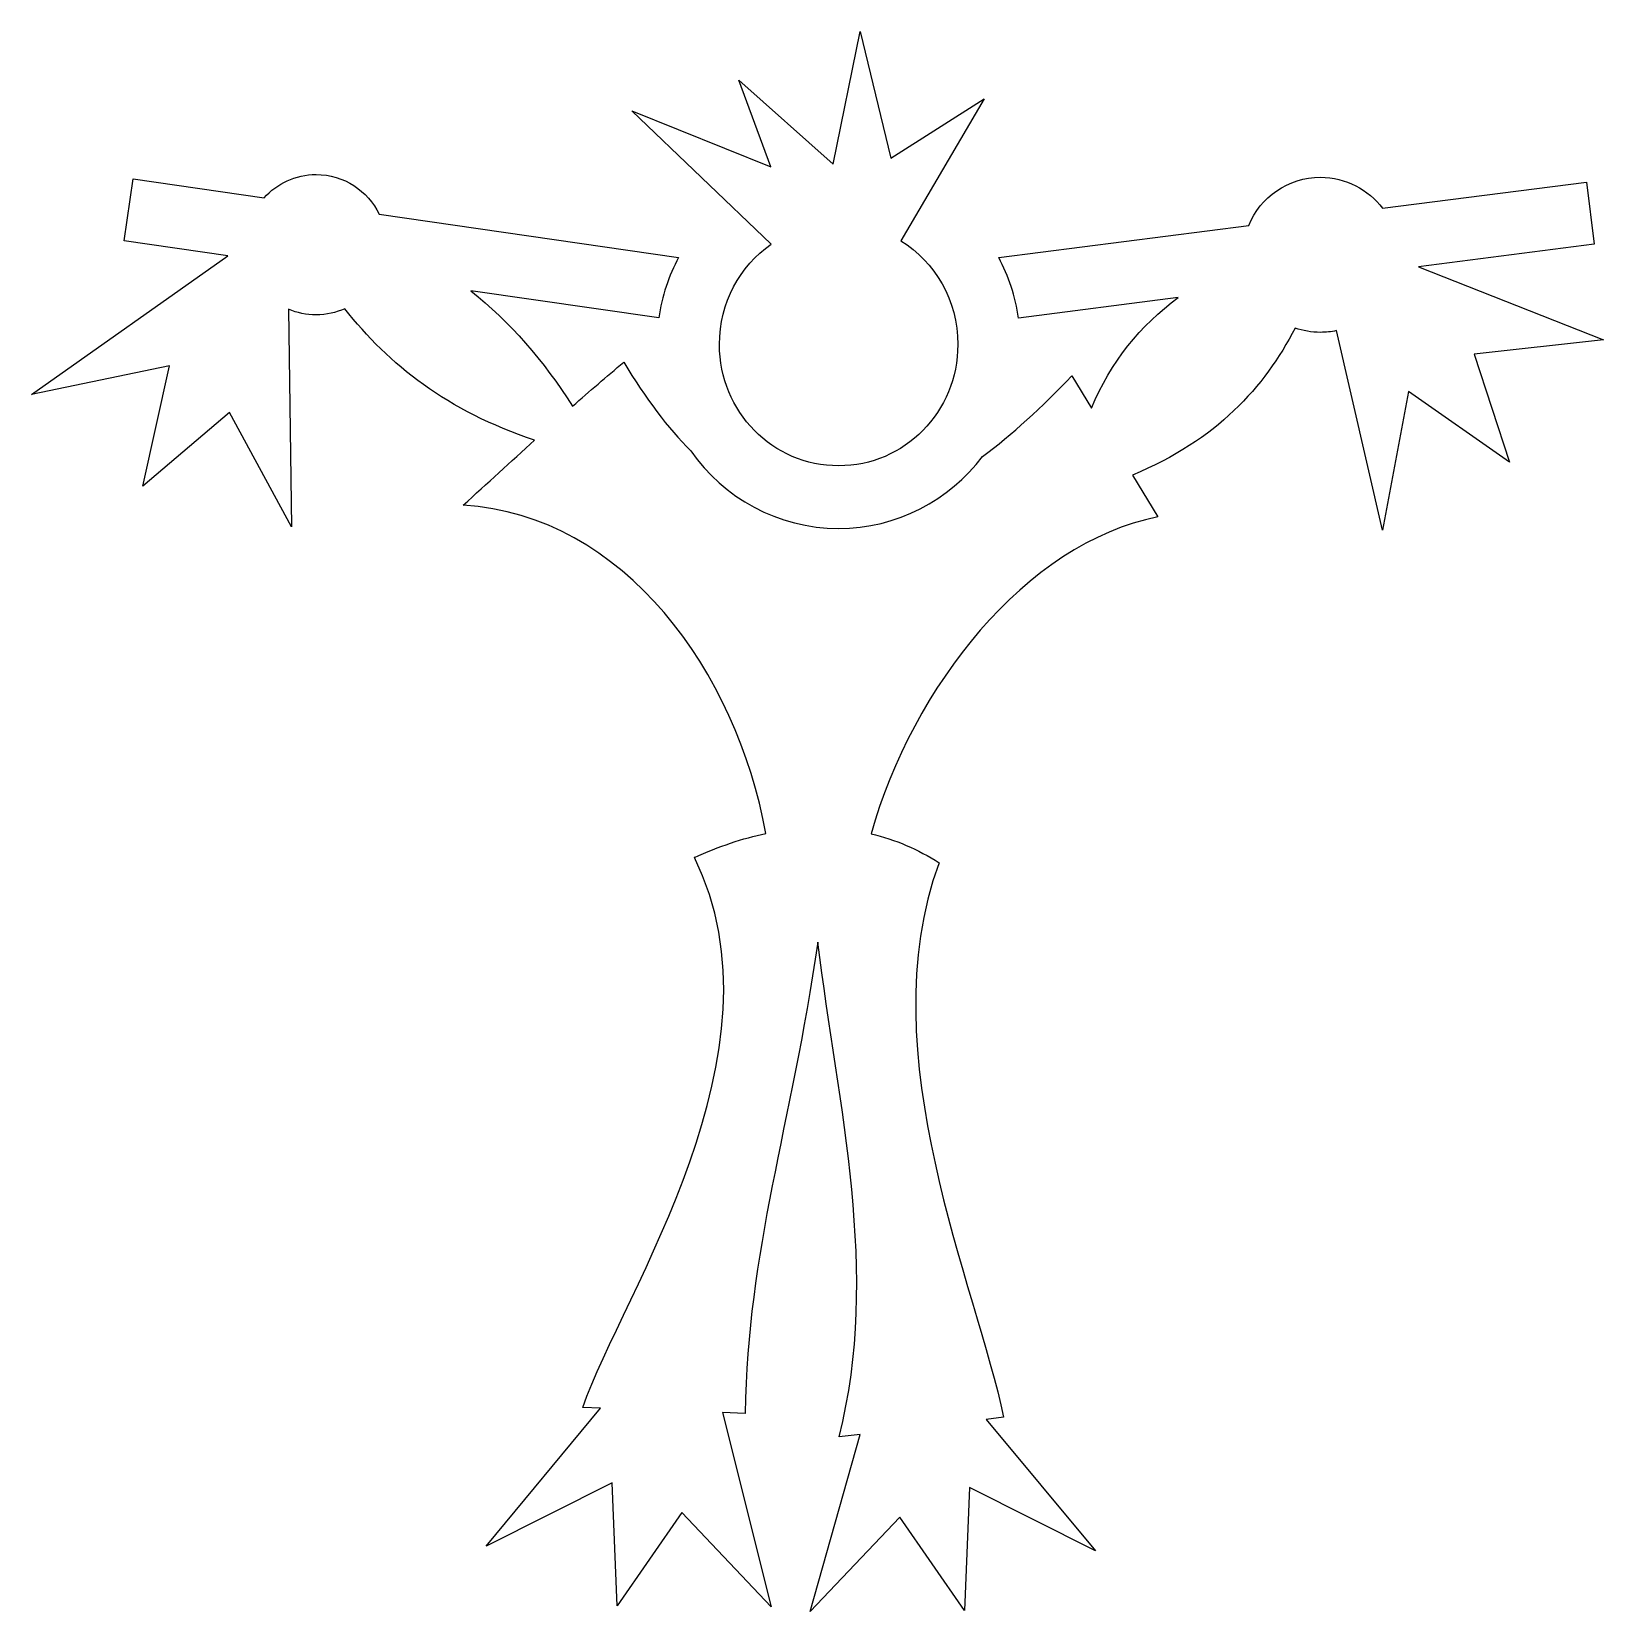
# Model space of a CAD drawing. Header units: centimetres. Extents: x -10.1 to 9.7, y -10.1 to 9.8.
import ezdxf

# ---------------------------------------------------------------- set-up
doc = ezdxf.new("R2010")
doc.units = ezdxf.units.CM
doc.header["$MEASUREMENT"] = 0
doc.layers.add('Layer 1', color=7, linetype='Continuous')

msp = doc.modelspace()

# ---------------------------------------------------------------- linework, layer by layer
at = {"layer": 'Layer 1'}
for points, knots in [([(0.34198, 9.76791), (0.34198, 9.76791), (0.00371, 8.09831), (0.00371, 8.09831), (0.00371, 8.09831), (0.00371, 8.09831), (-1.18543, 9.15765), (-1.18543, 9.15765), (-1.18543, 9.15765), (-1.18543, 9.15765), (-0.77961, 8.06845), (-0.77961, 8.06845), (-0.77961, 8.06845), (-0.77961, 8.06845), (-2.52874, 8.77004), (-2.52874, 8.77004), (-2.52874, 8.77004), (-2.52874, 8.77004), (-0.77793, 7.09272), (-0.77793, 7.09272), (-0.77793, 7.09272), (-1.17009, 6.81884), (-1.42681, 6.35929), (-1.42681, 5.83232), (-1.42681, 5.83232), (-1.42681, 4.98103), (-0.75701, 4.305), (0.07247, 4.305), (0.07247, 4.305), (0.90191, 4.305), (1.57175, 4.98104), (1.57175, 5.83232), (1.57175, 5.83232), (1.57175, 6.38826), (1.2861, 6.86923), (0.857, 7.13628), (0.857, 7.13628), (0.857, 7.13628), (1.90234, 8.92294), (1.90234, 8.92294), (1.90234, 8.92294), (1.90234, 8.92294), (0.72741, 8.17699), (0.72741, 8.17699), (0.72741, 8.17699), (0.72741, 8.17699), (0.34187, 9.76786), (0.34187, 9.76786), (0.34187, 9.76786), (0.34187, 9.76786), (0.34198, 9.76791), (0.34198, 9.76791)], [0, 0, 0, 0, 0.07142857, 0.07142857, 0.07142857, 0.07142857, 0.14285714, 0.14285714, 0.14285714, 0.14285714, 0.21428571, 0.21428571, 0.21428571, 0.21428571, 0.28571429, 0.28571429, 0.28571429, 0.28571429, 0.35714286, 0.35714286, 0.35714286, 0.35714286, 0.42857143, 0.42857143, 0.42857143, 0.42857143, 0.5, 0.5, 0.5, 0.5, 0.57142857, 0.57142857, 0.57142857, 0.57142857, 0.64285714, 0.64285714, 0.64285714, 0.64285714, 0.71428571, 0.71428571, 0.71428571, 0.71428571, 0.78571429, 0.78571429, 0.78571429, 0.78571429, 0.85714286, 0.85714286, 0.85714286, 0.85714286, 1, 1, 1, 1]), ([(-6.50331, 7.96932), (-6.76319, 7.96932), (-6.99617, 7.85631), (-7.15776, 7.67752), (-7.15776, 7.67752), (-7.15776, 7.67752), (-8.80547, 7.9145), (-8.80547, 7.9145), (-8.80547, 7.9145), (-8.80547, 7.9145), (-8.91764, 7.13439), (-8.91764, 7.13439), (-8.91764, 7.13439), (-8.91764, 7.13439), (-7.61613, 6.94725), (-7.61613, 6.94725), (-7.61613, 6.94725), (-7.61613, 6.94725), (-10.08397, 5.20107), (-10.08397, 5.20107), (-10.08397, 5.20107), (-10.08397, 5.20107), (-8.34673, 5.56161), (-8.34673, 5.56161), (-8.34673, 5.56161), (-8.34673, 5.56161), (-8.68521, 4.04904), (-8.68521, 4.04904), (-8.68521, 4.04904), (-8.68521, 4.04904), (-7.59508, 4.97513), (-7.59508, 4.97513), (-7.59508, 4.97513), (-7.59508, 4.97513), (-6.8148, 3.53805), (-6.8148, 3.53805), (-6.8148, 3.53805), (-6.8148, 3.53805), (-6.84938, 6.2742), (-6.84938, 6.2742), (-6.84938, 6.2742), (-6.74312, 6.22891), (-6.62614, 6.20378), (-6.50331, 6.20378), (-6.50331, 6.20378), (-6.37444, 6.20378), (-6.25241, 6.23195), (-6.14206, 6.28158), (-6.14206, 6.28158), (-5.5873, 5.5751), (-4.85248, 4.99487), (-3.75324, 4.62682), (-3.75324, 4.62682), (-4.05305, 4.35509), (-4.35118, 4.08138), (-4.65154, 3.81036), (-4.65154, 3.81036), (-2.62718, 3.68415), (-1.20768, 1.70938), (-0.84483, -0.32126), (-0.84483, -0.32126), (-1.13381, -0.38219), (-1.43362, -0.48213), (-1.7433, -0.62487), (-1.7433, -0.62487), (-0.5346, -3.06985), (-2.63591, -6.07668), (-3.14737, -7.54253), (-3.14737, -7.54253), (-3.14737, -7.54253), (-2.92451, -7.55063), (-2.92451, -7.55063), (-2.92451, -7.55063), (-2.92451, -7.55063), (-4.36349, -9.28909), (-4.36349, -9.28909), (-4.36349, -9.28909), (-4.36349, -9.28909), (-2.77882, -8.49127), (-2.77882, -8.49127), (-2.77882, -8.49127), (-2.77882, -8.49127), (-2.7143, -10.03976), (-2.7143, -10.03976), (-2.7143, -10.03976), (-2.7143, -10.03976), (-1.90096, -8.86315), (-1.90096, -8.86315), (-1.90096, -8.86315), (-1.90096, -8.86315), (-0.7755, -10.04925), (-0.7755, -10.04925), (-0.7755, -10.04925), (-0.7755, -10.04925), (-1.38694, -7.60625), (-1.38694, -7.60625), (-1.38694, -7.60625), (-1.38694, -7.60625), (-1.10323, -7.61654), (-1.10323, -7.61654), (-1.10323, -7.61654), (-1.07612, -5.57055), (-0.52646, -4.00536), (-0.18979, -1.68667), (-0.18979, -1.68667), (0.06575, -3.76176), (0.60322, -5.83701), (0.07882, -7.91214), (0.07882, -7.91214), (0.07882, -7.91214), (0.34292, -7.88068), (0.34292, -7.88068), (0.34292, -7.88068), (0.34292, -7.88068), (-0.28412, -10.10841), (-0.28412, -10.10841), (-0.28412, -10.10841), (-0.28412, -10.10841), (0.84147, -8.92231), (0.84147, -8.92231), (0.84147, -8.92231), (0.84147, -8.92231), (1.65476, -10.0988), (1.65476, -10.0988), (1.65476, -10.0988), (1.65476, -10.0988), (1.71928, -8.55039), (1.71928, -8.55039), (1.71928, -8.55039), (1.71928, -8.55039), (3.30404, -9.34808), (3.30404, -9.34808), (3.30404, -9.34808), (3.30404, -9.34808), (1.9281, -7.69189), (1.9281, -7.69189), (1.9281, -7.69189), (1.9281, -7.69189), (2.14746, -7.66575), (2.14746, -7.66575), (2.14746, -7.66575), (1.81577, -6.03596), (0.45113, -3.09445), (1.33581, -0.68948), (1.33581, -0.68948), (1.07163, -0.52072), (0.78586, -0.39734), (0.48098, -0.32473), (0.48098, -0.32473), (1.00083, 1.51978), (2.42138, 3.33165), (4.09106, 3.6625), (4.09106, 3.6625), (4.09106, 3.6625), (3.76991, 4.18791), (3.76991, 4.18791), (3.76991, 4.18791), (4.8387, 4.63164), (5.42542, 5.29001), (5.81729, 6.03765), (5.81729, 6.03765), (5.91723, 6.00307), (6.02442, 5.98401), (6.13608, 5.98401), (6.13608, 5.98401), (6.20566, 5.98401), (6.27346, 5.99135), (6.33891, 6.00518), (6.33891, 6.00518), (6.33891, 6.00518), (6.9183, 3.49437), (6.9183, 3.49437), (6.9183, 3.49437), (6.9183, 3.49437), (7.24342, 5.23852), (7.24342, 5.23852), (7.24342, 5.23852), (7.24342, 5.23852), (8.51449, 4.35164), (8.51449, 4.35164), (8.51449, 4.35164), (8.51449, 4.35164), (8.07114, 5.71147), (8.07114, 5.71147), (8.07114, 5.71147), (8.07114, 5.71147), (9.69701, 5.88887), (9.69701, 5.88887), (9.69701, 5.88887), (9.69701, 5.88887), (7.37005, 6.80834), (7.37005, 6.80834), (7.37005, 6.80834), (7.37005, 6.80834), (9.5826, 7.09192), (9.5826, 7.09192), (9.5826, 7.09192), (9.5826, 7.09192), (9.48249, 7.87359), (9.48249, 7.87359), (9.48249, 7.87359), (9.48249, 7.87359), (6.91657, 7.54481), (6.91657, 7.54481), (6.91657, 7.54481), (6.73862, 7.78179), (6.45525, 7.93503), (6.13604, 7.93503), (6.13604, 7.93503), (5.72815, 7.93503), (5.37891, 7.68455), (5.23322, 7.32908), (5.23322, 7.32908), (5.23322, 7.32908), (2.08689, 6.92567), (2.08689, 6.92567), (2.08689, 6.92567), (2.21137, 6.69219), (2.29718, 6.435), (2.33602, 6.1631), (2.33602, 6.1631), (2.33602, 6.1631), (4.34718, 6.42083), (4.34718, 6.42083), (4.34718, 6.42083), (3.87001, 6.0702), (3.49674, 5.61563), (3.25608, 5.02853), (3.25608, 5.02853), (3.25608, 5.02853), (3.00729, 5.43545), (3.00729, 5.43545), (3.00729, 5.43545), (2.62841, 5.03793), (2.25333, 4.69603), (1.88259, 4.42144), (1.88259, 4.42144), (1.46395, 3.87283), (0.80857, 3.51694), (0.07249, 3.51694), (0.07249, 3.51694), (-0.69488, 3.51694), (-1.37438, 3.90362), (-1.78948, 4.49229), (-1.78948, 4.49229), (-2.07546, 4.78135), (-2.35655, 5.15036), (-2.63216, 5.60784), (-2.63216, 5.60784), (-2.84966, 5.42736), (-3.06333, 5.24237), (-3.27514, 5.05523), (-3.27514, 5.05523), (-3.64074, 5.62648), (-4.06225, 6.11626), (-4.55713, 6.50728), (-4.55713, 6.50728), (-4.55713, 6.50728), (-2.19054, 6.1669), (-2.19054, 6.1669), (-2.19054, 6.1669), (-2.15132, 6.43804), (-2.06547, 6.69442), (-1.94116, 6.92719), (-1.94116, 6.92719), (-1.94116, 6.92719), (-5.7087, 7.46921), (-5.7087, 7.46921), (-5.7087, 7.46921), (-5.85131, 7.76489), (-6.15302, 7.96941), (-6.50327, 7.96941), (-6.50327, 7.96941), (-6.50327, 7.96941), (-6.50331, 7.96932), (-6.50331, 7.96932)], [0, 0, 0, 0, 0.01428571, 0.01428571, 0.01428571, 0.01428571, 0.02857143, 0.02857143, 0.02857143, 0.02857143, 0.04285714, 0.04285714, 0.04285714, 0.04285714, 0.05714286, 0.05714286, 0.05714286, 0.05714286, 0.07142857, 0.07142857, 0.07142857, 0.07142857, 0.08571429, 0.08571429, 0.08571429, 0.08571429, 0.1, 0.1, 0.1, 0.1, 0.11428571, 0.11428571, 0.11428571, 0.11428571, 0.12857143, 0.12857143, 0.12857143, 0.12857143, 0.14285714, 0.14285714, 0.14285714, 0.14285714, 0.15714286, 0.15714286, 0.15714286, 0.15714286, 0.17142857, 0.17142857, 0.17142857, 0.17142857, 0.18571429, 0.18571429, 0.18571429, 0.18571429, 0.2, 0.2, 0.2, 0.2, 0.21428571, 0.21428571, 0.21428571, 0.21428571, 0.22857143, 0.22857143, 0.22857143, 0.22857143, 0.24285714, 0.24285714, 0.24285714, 0.24285714, 0.25714286, 0.25714286, 0.25714286, 0.25714286, 0.27142857, 0.27142857, 0.27142857, 0.27142857, 0.28571429, 0.28571429, 0.28571429, 0.28571429, 0.3, 0.3, 0.3, 0.3, 0.31428571, 0.31428571, 0.31428571, 0.31428571, 0.32857143, 0.32857143, 0.32857143, 0.32857143, 0.34285714, 0.34285714, 0.34285714, 0.34285714, 0.35714286, 0.35714286, 0.35714286, 0.35714286, 0.37142857, 0.37142857, 0.37142857, 0.37142857, 0.38571429, 0.38571429, 0.38571429, 0.38571429, 0.4, 0.4, 0.4, 0.4, 0.41428571, 0.41428571, 0.41428571, 0.41428571, 0.42857143, 0.42857143, 0.42857143, 0.42857143, 0.44285714, 0.44285714, 0.44285714, 0.44285714, 0.45714286, 0.45714286, 0.45714286, 0.45714286, 0.47142857, 0.47142857, 0.47142857, 0.47142857, 0.48571429, 0.48571429, 0.48571429, 0.48571429, 0.5, 0.5, 0.5, 0.5, 0.51428571, 0.51428571, 0.51428571, 0.51428571, 0.52857143, 0.52857143, 0.52857143, 0.52857143, 0.54285714, 0.54285714, 0.54285714, 0.54285714, 0.55714286, 0.55714286, 0.55714286, 0.55714286, 0.57142857, 0.57142857, 0.57142857, 0.57142857, 0.58571429, 0.58571429, 0.58571429, 0.58571429, 0.6, 0.6, 0.6, 0.6, 0.61428571, 0.61428571, 0.61428571, 0.61428571, 0.62857143, 0.62857143, 0.62857143, 0.62857143, 0.64285714, 0.64285714, 0.64285714, 0.64285714, 0.65714286, 0.65714286, 0.65714286, 0.65714286, 0.67142857, 0.67142857, 0.67142857, 0.67142857, 0.68571429, 0.68571429, 0.68571429, 0.68571429, 0.7, 0.7, 0.7, 0.7, 0.71428571, 0.71428571, 0.71428571, 0.71428571, 0.72857143, 0.72857143, 0.72857143, 0.72857143, 0.74285714, 0.74285714, 0.74285714, 0.74285714, 0.75714286, 0.75714286, 0.75714286, 0.75714286, 0.77142857, 0.77142857, 0.77142857, 0.77142857, 0.78571429, 0.78571429, 0.78571429, 0.78571429, 0.8, 0.8, 0.8, 0.8, 0.81428571, 0.81428571, 0.81428571, 0.81428571, 0.82857143, 0.82857143, 0.82857143, 0.82857143, 0.84285714, 0.84285714, 0.84285714, 0.84285714, 0.85714286, 0.85714286, 0.85714286, 0.85714286, 0.87142857, 0.87142857, 0.87142857, 0.87142857, 0.88571429, 0.88571429, 0.88571429, 0.88571429, 0.9, 0.9, 0.9, 0.9, 0.91428571, 0.91428571, 0.91428571, 0.91428571, 0.92857143, 0.92857143, 0.92857143, 0.92857143, 0.94285714, 0.94285714, 0.94285714, 0.94285714, 0.95714286, 0.95714286, 0.95714286, 0.95714286, 0.97142857, 0.97142857, 0.97142857, 0.97142857, 1, 1, 1, 1]), ([(-1.74339, -0.62493), (-1.74339, -0.62485), (-1.74339, -0.62472), (-1.74352, -0.62463), (-1.74352, -0.62463), (-1.74352, -0.62463), (-1.7436, -0.62505), (-1.7436, -0.62505), (-1.7436, -0.62505), (-1.7436, -0.62505), (-1.74335, -0.62492), (-1.74335, -0.62492), (-1.74335, -0.62492), (-1.74335, -0.62492), (-1.74339, -0.62493), (-1.74339, -0.62493)], [0, 0, 0, 0, 0.2, 0.2, 0.2, 0.2, 0.4, 0.4, 0.4, 0.4, 0.6, 0.6, 0.6, 0.6, 1, 1, 1, 1])]:
    msp.add_open_spline(points, degree=3, knots=knots, dxfattribs=at)

doc.saveas('drawing.dxf')
